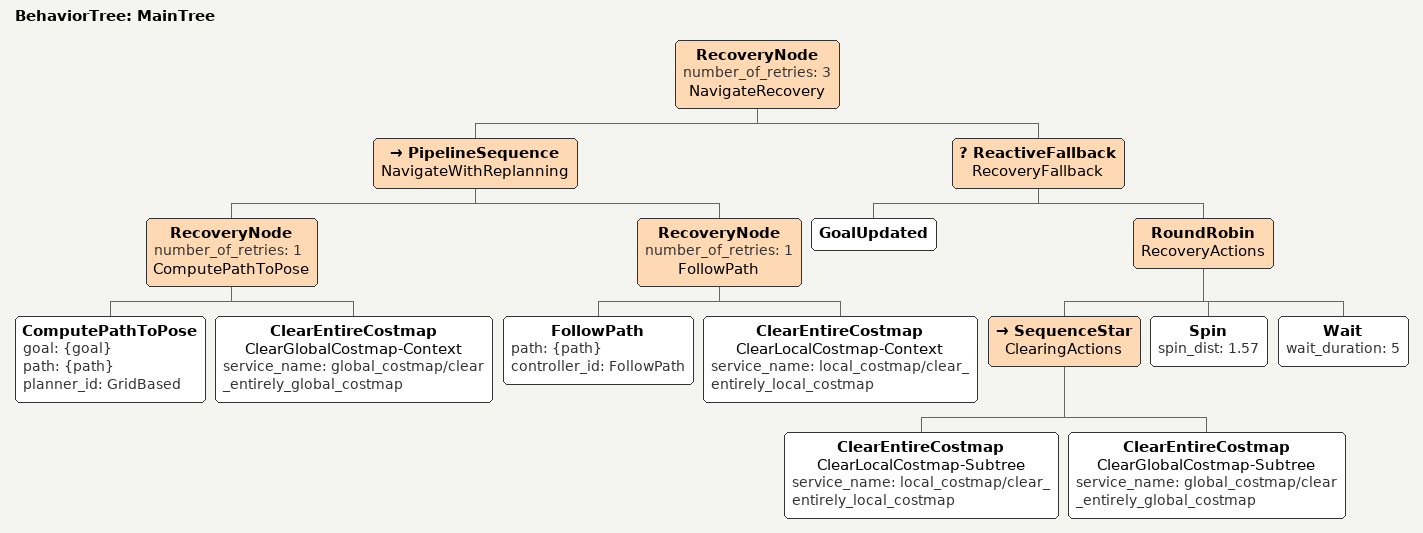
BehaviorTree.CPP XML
<!--
  GO2 Foxy: plan once per goal (no 1Hz replan) — stable for explore_lite.
  RoundRobin recovery: Spin then Wait only (no BackUp — collision abort + segfault on GO2).
-->
<root main_tree_to_execute="MainTree">
  <BehaviorTree ID="MainTree">
    <RecoveryNode number_of_retries="3" name="NavigateRecovery">
      <PipelineSequence name="NavigateWithReplanning">
        <RecoveryNode number_of_retries="1" name="ComputePathToPose">
          <ComputePathToPose goal="{goal}" path="{path}" planner_id="GridBased"/>
          <ClearEntireCostmap name="ClearGlobalCostmap-Context" service_name="global_costmap/clear_entirely_global_costmap"/>
        </RecoveryNode>
        <RecoveryNode number_of_retries="1" name="FollowPath">
          <FollowPath path="{path}" controller_id="FollowPath"/>
          <ClearEntireCostmap name="ClearLocalCostmap-Context" service_name="local_costmap/clear_entirely_local_costmap"/>
        </RecoveryNode>
      </PipelineSequence>
      <ReactiveFallback name="RecoveryFallback">
        <GoalUpdated/>
        <RoundRobin name="RecoveryActions">
          <SequenceStar name="ClearingActions">
            <ClearEntireCostmap name="ClearLocalCostmap-Subtree" service_name="local_costmap/clear_entirely_local_costmap"/>
            <ClearEntireCostmap name="ClearGlobalCostmap-Subtree" service_name="global_costmap/clear_entirely_global_costmap"/>
          </SequenceStar>
          <Spin spin_dist="1.57"/>
          <Wait wait_duration="5"/>
        </RoundRobin>
      </ReactiveFallback>
    </RecoveryNode>
  </BehaviorTree>
</root>
